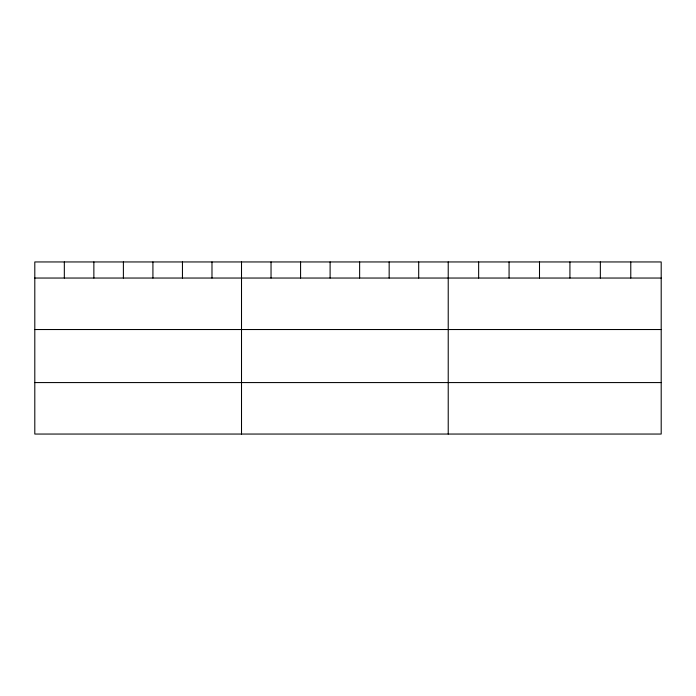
<?xml version="1.0" encoding="UTF-8"?>
<svg xmlns="http://www.w3.org/2000/svg" width="696" height="696" viewBox="0 0 696 696"><rect width="100%" height="100%" fill="white"/><g stroke="black" fill="none" stroke-linecap="round" stroke-linejoin="round"><path stroke-width="1.04" d="M661.2 278.043L661.2 434.052L34.8 434.052L34.8 261.948L661.2 261.948L661.2 278.043L34.8 278.043M34.8 329.53L661.2 329.53M34.8 382.574L661.2 382.574M630.776 261.948L630.776 278.043M600.352 261.948L600.352 278.043M569.928 261.948L569.928 278.043M539.496 261.948L539.496 278.043M509.072 261.948L509.072 278.043M478.648 261.948L478.648 278.043M448.224 261.948L448.224 434.052M418.696 261.948L418.696 278.043M389.16 261.948L389.16 278.043M359.632 261.948L359.632 278.043M330.104 261.948L330.104 278.043M300.576 261.948L300.576 278.043M271.04 261.948L271.04 278.043M241.512 261.948L241.512 434.052M211.984 261.948L211.984 278.043M182.448 261.948L182.448 278.043M152.92 261.948L152.92 278.043M123.392 261.948L123.392 278.043M93.864 261.948L93.864 278.043M64.328 261.948L64.328 278.043"/></g></svg>
